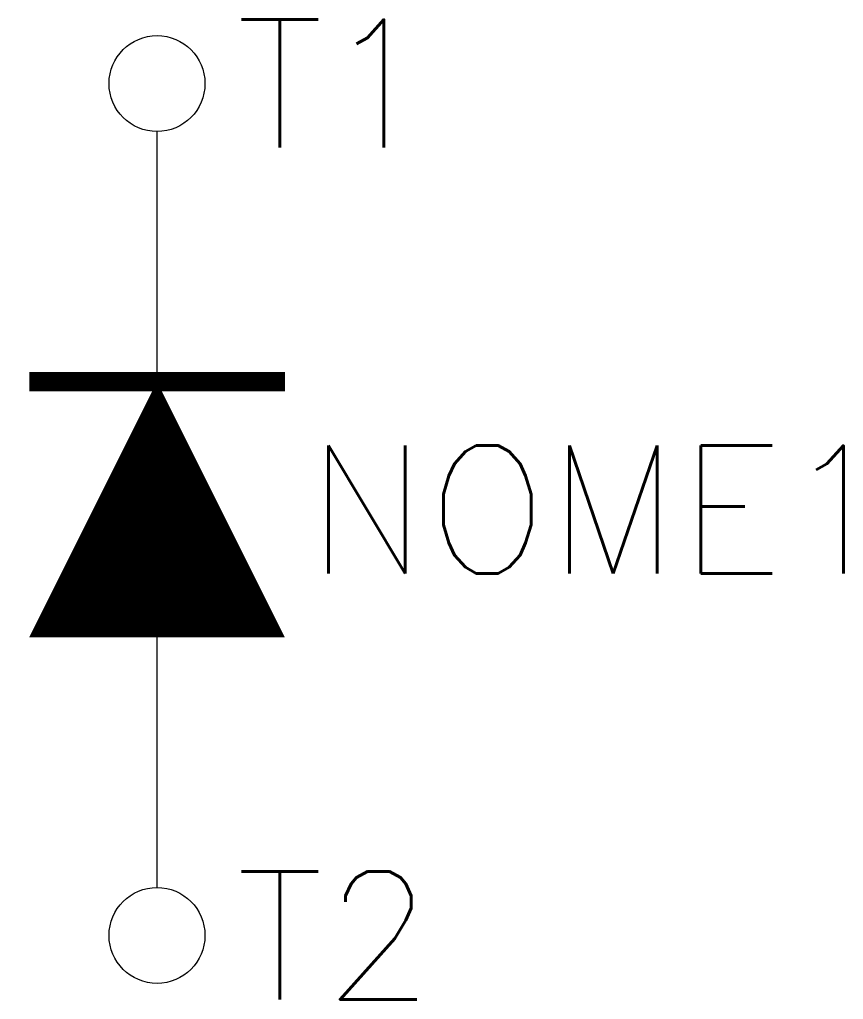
# Model space of a CAD drawing. Extents: x 379.8 to 392.7, y 186.1 to 201.5.
import ezdxf
from ezdxf.enums import TextEntityAlignment as Align

# ---------------------------------------------------------------- set-up
doc = ezdxf.new("R2010")
doc.units = 0
doc.header["$MEASUREMENT"] = 0
doc.layers.get('0').update_dxf_attribs({"linetype": 'CONTINUOUS'})
doc.styles.add('ROMANS', font='romans')

msp = doc.modelspace()

# ---------------------------------------------------------------- linework, layer by layer
at = {"color": 0}
msp.add_line((381.974, 187.899), (381.974, 199.722), dxfattribs=at)
at = {"color": 5}
msp.add_lwpolyline([(381.974, 195.811, 0, 4, 0), (381.974, 191.811, 4, 4, 0)], format="xyseb", dxfattribs=at)
at = {"color": 5, "const_width": 0.3}
msp.add_lwpolyline([(379.974, 195.811), (383.974, 195.811)], dxfattribs=at)
for centre in [(381.974, 200.472), (381.974, 187.149)]:
    msp.add_circle(centre, 0.75)

# ---------------------------------------------------------------- texts
at = {"lineweight": -3, "style": 'ROMANS'}
for tag, p in [('T1', (383.209, 200.472)), ('NOME1', (384.312, 193.811)), ('T2', (383.209, 187.149))]:
    msp.add_attdef(tag, text='', height=2, dxfattribs=at).set_placement(p, align=Align.MIDDLE_LEFT)

doc.saveas('drawing.dxf')
